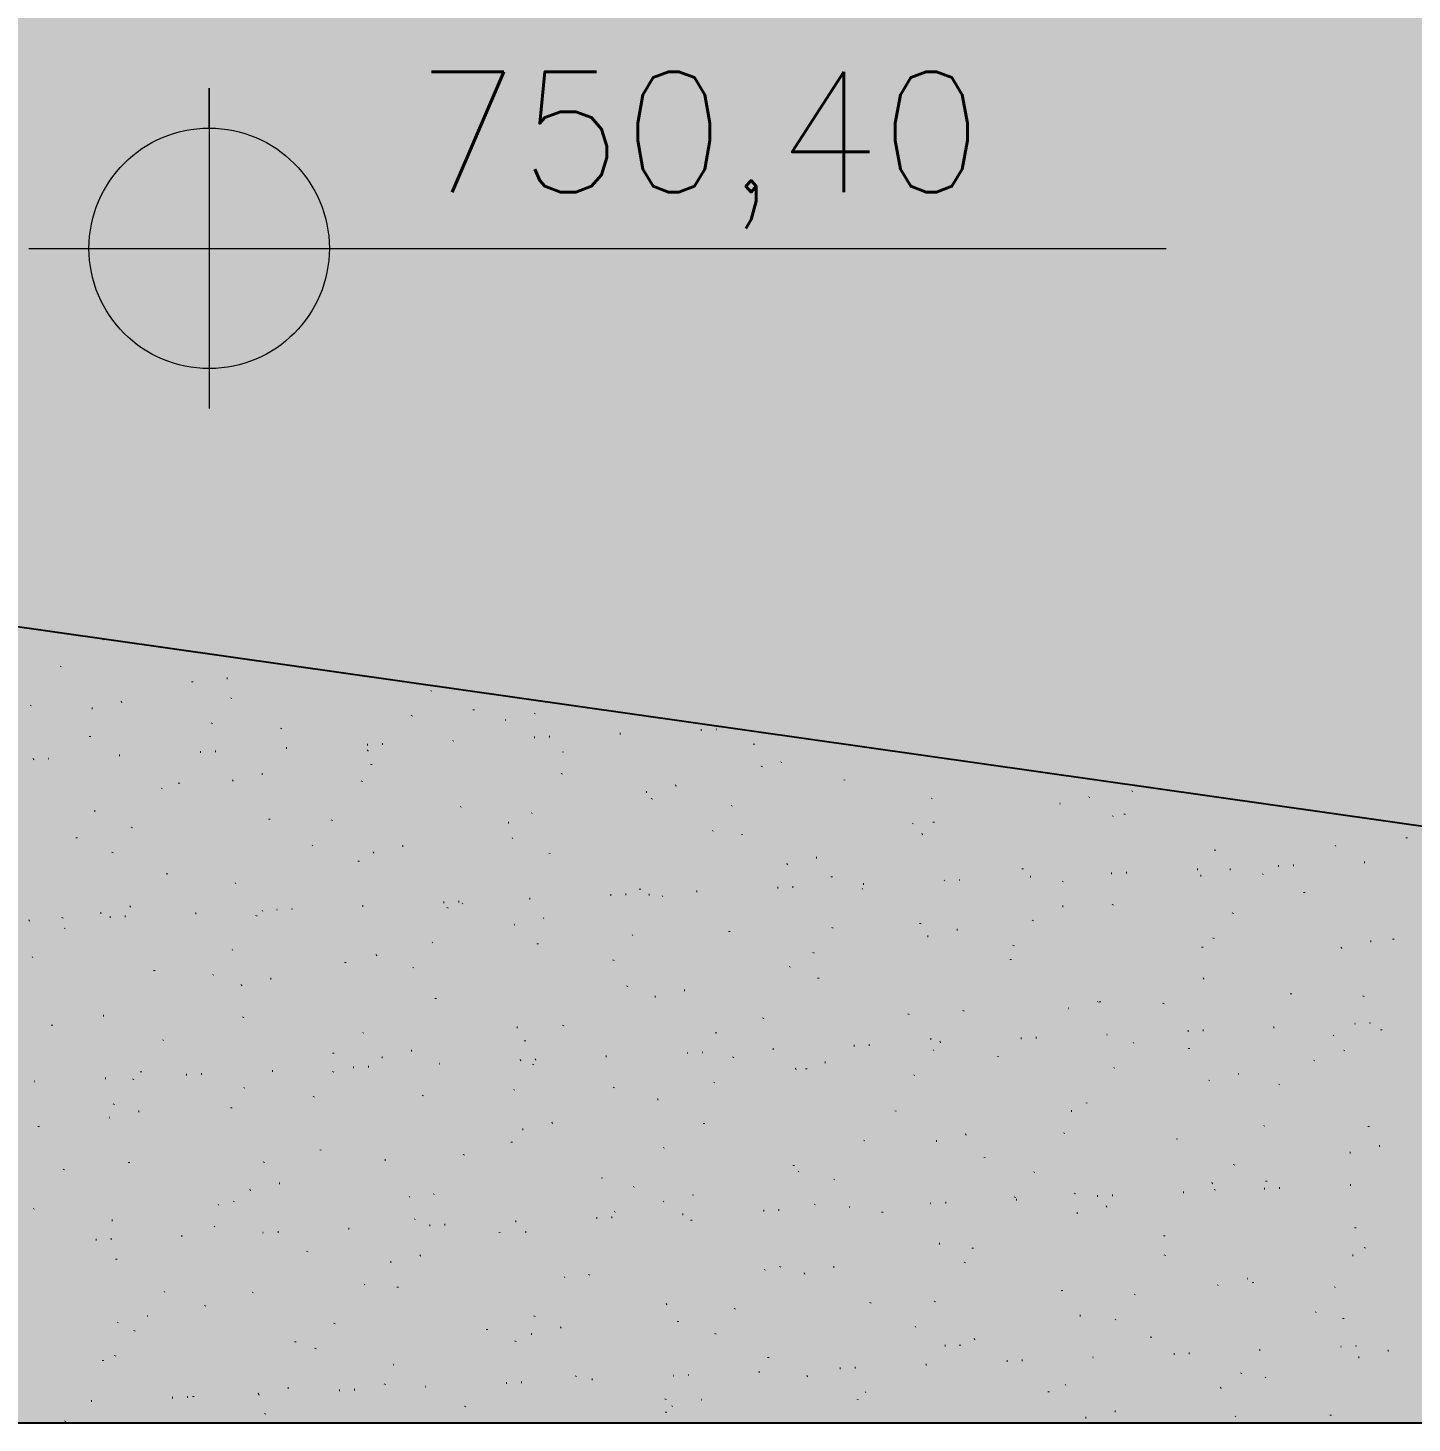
# Model space of a CAD drawing. Extents: x -40810 to 33675, y -2018 to 21213.
# Drawn here: x 17316.8 to 17489.5, y 1341.2 to 1515.3 of the extents above; entities that cross this region are included whole.
import ezdxf

# ---------------------------------------------------------------- set-up
doc = ezdxf.new("R2010")
doc.units = 0
doc.layers.get('0').update_dxf_attribs({"color": 1, "lineweight": 9})
for name, color, linetype in [('1', 5, 'Continuous'), ('130', 24, 'Continuous'), ('19', 5, 'Continuous'), ('26', 1, 'Continuous'), ('27', 10, 'Continuous')]:
    doc.layers.add(name, color=color, linetype=linetype)
doc.styles.get("Standard").update_dxf_attribs({"font": 'romans.shx', "width": 0.8})

# ---------------------------------------------------------------- blocks, each defined once
blk = doc.blocks.new('_H451C6E76CA-000')
for p, q in [((2870.213032, 1902.725099), (2870.222822, 1902.799457)), ((2864.965271, 1899.405436), (2865.010928, 1899.464938)), ((2885.657522, 1897.932592), (2885.730744, 1897.948825)), ((2881.373557, 1897.4583), (2881.383346, 1897.532658)), ((2911.155466, 1896.350292), (2911.201124, 1896.409793)), ((2861.221388, 1894.526313), (2861.267045, 1894.585815)), ((2868.816416, 1894.199008), (2868.889638, 1894.215241)), ((2872.477526, 1895.010657), (2872.550748, 1895.02689)), ((2886.188427, 1895.438302), (2886.234085, 1895.497804)), ((2883.791429, 1892.314474), (2883.837086, 1892.373975)), ((2908.758468, 1893.226463), (2908.804125, 1893.285964)), ((2916.475287, 1893.964212), (2916.485077, 1894.038571)), ((2920.427843, 1892.750429), (2920.501065, 1892.766662)), ((2924.088953, 1893.562077), (2924.162175, 1893.57831)), ((2868.622244, 1890.641865), (2868.632034, 1890.716223)), ((2892.460661, 1891.633813), (2892.47045, 1891.708172)), ((2925.882437, 1890.672381), (2925.957366, 1890.675652)), ((2934.724014, 1891.058413), (2934.798943, 1891.061684)), ((2944.839377, 1891.500059), (2944.914306, 1891.50333)), ((2946.712593, 1891.581845), (2946.787521, 1891.585117)), ((2893.063703, 1889.239484), (2893.138632, 1889.242756)), ((2903.179067, 1889.68113), (2903.253995, 1889.684402)), ((2903.220626, 1888.93568), (2903.293848, 1888.951913)), ((2905.052282, 1889.762917), (2905.127211, 1889.766188)), ((2913.893859, 1890.148948), (2913.968787, 1890.15222)), ((2924.009222, 1890.590595), (2924.084151, 1890.593866)), ((2951.474228, 1889.689362), (2951.484018, 1889.76372)), ((2861.518756, 1887.862202), (2861.593684, 1887.865473)), ((2863.391971, 1887.943988), (2863.4669, 1887.94726)), ((2872.233548, 1888.33002), (2872.308476, 1888.333291)), ((2882.348911, 1888.771666), (2882.42384, 1888.774938)), ((2884.222127, 1888.853452), (2884.297055, 1888.856724)), ((2903.723975, 1887.147777), (2903.733764, 1887.222136)), ((2927.635812, 1888.697413), (2927.645601, 1888.771772)), ((2954.832052, 1887.487101), (2954.905275, 1887.503334)), ((2890.040629, 1886.013746), (2890.113852, 1886.029979)), ((2927.470484, 1885.986746), (2927.516141, 1886.046248)), ((2952.437523, 1886.898736), (2952.48318, 1886.958237)), ((2877.536406, 1884.162768), (2877.582063, 1884.22227)), ((2879.709348, 1884.817378), (2879.719138, 1884.891736)), ((2886.379519, 1885.202097), (2886.452742, 1885.21833)), ((2902.503445, 1885.074757), (2902.549102, 1885.134259)), ((2937.990946, 1883.753517), (2938.064169, 1883.76975)), ((2941.652056, 1884.565166), (2941.725279, 1884.581399)), ((2962.737542, 1885.203326), (2962.747332, 1885.277684)), ((2998.627718, 1883.843591), (2998.673375, 1883.903092)), ((2914.884499, 1881.880978), (2914.894289, 1881.955337)), ((2938.722915, 1882.872927), (2938.732705, 1882.947285)), ((2948.69364, 1882.019612), (2948.739297, 1882.079114)), ((2973.660679, 1882.931602), (2973.706336, 1882.991103)), ((2989.602373, 1882.304937), (2989.675596, 1882.32117)), ((2993.263483, 1883.116586), (2993.336706, 1883.132819)), ((2869.172302, 1881.387349), (2869.245524, 1881.403582)), ((2890.972662, 1880.331342), (2890.982452, 1880.4057)), ((2898.759562, 1880.195634), (2898.805219, 1880.255136)), ((2923.726601, 1881.107623), (2923.772258, 1881.167125)), ((2996.23072, 1880.719762), (2996.276377, 1880.779264)), ((2997.736483, 1880.928475), (2997.746272, 1881.002834)), ((2873.792523, 1879.283645), (2873.83818, 1879.343147)), ((2920.783729, 1879.938769), (2920.856951, 1879.955002)), ((2946.296642, 1878.895784), (2946.342299, 1878.955285)), ((2949.986229, 1878.386891), (2949.996019, 1878.461249)), ((2971.263681, 1879.807773), (2971.309338, 1879.867274)), ((2972.395156, 1878.490189), (2972.468378, 1878.506422)), ((2973.898067, 1879.936527), (2973.907856, 1880.010885)), ((2866.958035, 1878.000943), (2866.967825, 1878.075301)), ((2896.362564, 1877.071805), (2896.408221, 1877.131307)), ((2907.603733, 1877.016834), (2907.676955, 1877.033067)), ((2921.329603, 1877.983795), (2921.37526, 1878.043296)), ((3024.006583, 1877.041609), (3024.079805, 1877.057842)), ((3032.911634, 1877.992076), (3032.921424, 1878.066434)), ((2871.395525, 1876.159816), (2871.441182, 1876.219318)), ((2902.133187, 1875.064543), (2902.142976, 1875.138901)), ((2903.942623, 1876.205186), (2904.015845, 1876.221419)), ((2925.971603, 1876.056491), (2925.981392, 1876.13085)), ((2959.21516, 1875.568254), (2959.288382, 1875.584487)), ((3008.999797, 1876.442439), (3009.009586, 1876.516798)), ((3027.586975, 1875.008762), (3027.661904, 1875.012034)), ((2878.221349, 1873.514907), (2878.231139, 1873.589265)), ((2955.55405, 1874.756606), (2955.627272, 1874.772839)), ((2961.146754, 1873.120092), (2961.156544, 1873.19445)), ((2984.98517, 1874.11204), (2984.99496, 1874.186399)), ((2996.042027, 1873.63148), (2996.116956, 1873.634752)), ((2997.915243, 1873.713266), (2997.990171, 1873.716538)), ((3006.75682, 1874.099298), (3006.831748, 1874.102569)), ((3007.165477, 1873.308026), (3007.238699, 1873.324259)), ((3010.826587, 1874.119675), (3010.899809, 1874.135908)), ((3014.942735, 1873.480046), (3014.988392, 1873.539547)), ((3016.872183, 1874.540944), (3016.947111, 1874.544216)), ((3018.745398, 1874.622731), (3018.820327, 1874.626002)), ((2886.735406, 1872.390438), (2886.808628, 1872.40667)), ((2937.234917, 1871.570455), (2937.244706, 1871.644814)), ((2954.381717, 1871.812552), (2954.456645, 1871.815823)), ((2956.254932, 1871.894338), (2956.329861, 1871.897609)), ((2965.008657, 1871.656067), (2965.054314, 1871.715569)), ((2965.096509, 1872.28037), (2965.171437, 1872.283641)), ((2975.211872, 1872.722016), (2975.286801, 1872.725287)), ((2977.085087, 1872.803802), (2977.160016, 1872.807074)), ((2985.926664, 1873.189834), (2986.001593, 1873.193105)), ((2989.975696, 1872.568056), (2990.021353, 1872.627558)), ((2912.721406, 1869.993623), (2912.796334, 1869.996895)), ((2914.594621, 1870.07541), (2914.66955, 1870.078681)), ((2915.074579, 1869.832089), (2915.120236, 1869.89159)), ((2923.436198, 1870.461441), (2923.511127, 1870.464713)), ((2933.551561, 1870.903087), (2933.62649, 1870.906359)), ((2935.424777, 1870.984874), (2935.499705, 1870.988145)), ((2938.346833, 1870.941858), (2938.420055, 1870.958091)), ((2940.041618, 1870.744078), (2940.087275, 1870.80358)), ((2944.266353, 1871.370905), (2944.341282, 1871.374177)), ((3020.160322, 1871.17564), (3020.170111, 1871.249999)), ((2865.140501, 1868.008111), (2865.186158, 1868.067612)), ((2869.8943, 1868.656854), (2869.967522, 1868.673087)), ((2871.061095, 1868.174695), (2871.136023, 1868.177966)), ((2872.93431, 1868.256481), (2873.009239, 1868.259753)), ((2873.55541, 1869.468503), (2873.628632, 1869.484736)), ((2881.775887, 1868.642513), (2881.850816, 1868.645784)), ((2889.381874, 1868.248108), (2889.391664, 1868.322466)), ((2890.10754, 1868.9201), (2890.153197, 1868.979601)), ((2891.89125, 1869.084159), (2891.966179, 1869.08743)), ((2893.764466, 1869.165945), (2893.839394, 1869.169217)), ((2902.606042, 1869.551977), (2902.680971, 1869.555248)), ((2913.22029, 1869.240056), (2913.23008, 1869.314415)), ((2925.166837, 1868.019923), (2925.240059, 1868.036156)), ((2989.95826, 1869.493278), (2990.031482, 1869.509511)), ((2996.248484, 1869.626004), (2996.258274, 1869.700362)), ((3011.198852, 1868.600923), (3011.24451, 1868.660424)), ((2860.945732, 1867.733048), (2861.02066, 1867.73632)), ((2865.470037, 1866.698471), (2865.479826, 1866.77283)), ((2921.505727, 1867.208274), (2921.578949, 1867.224507)), ((2948.395442, 1866.303656), (2948.405231, 1866.378015)), ((2961.264774, 1866.776944), (2961.310431, 1866.836446)), ((2972.233858, 1867.295605), (2972.243647, 1867.369963)), ((2976.778264, 1866.571343), (2976.851486, 1866.587576)), ((2986.231813, 1867.688933), (2986.27747, 1867.748435)), ((2911.330696, 1864.952966), (2911.376353, 1865.012467)), ((2924.483604, 1864.75402), (2924.493394, 1864.828378)), ((2936.297735, 1865.864955), (2936.343392, 1865.924457)), ((2973.117154, 1865.759695), (2973.190376, 1865.775928)), ((2983.834815, 1864.565105), (2983.880472, 1864.624606)), ((3008.801854, 1865.477094), (3008.847511, 1865.536595)), ((3028.389691, 1865.122763), (3028.462913, 1865.138996)), ((3031.247425, 1865.351154), (3031.257215, 1865.425512)), ((2861.396618, 1863.128988), (2861.442275, 1863.188489)), ((2886.363657, 1864.040977), (2886.409314, 1864.100478)), ((2904.29851, 1863.393526), (2904.371732, 1863.409759)), ((2933.900737, 1862.741126), (2933.946394, 1862.800628)), ((2958.867776, 1863.653115), (2958.913433, 1863.712617)), ((2983.497172, 1862.809569), (2983.506961, 1862.883927)), ((3007.409009, 1864.359205), (3007.418798, 1864.433563)), ((3024.728581, 1864.311115), (3024.801803, 1864.327348)), ((2876.630562, 1861.431672), (2876.640351, 1861.506031)), ((2900.468978, 1862.423621), (2900.478767, 1862.497979)), ((2908.933698, 1861.829137), (2908.979355, 1861.888639)), ((2955.909937, 1861.944946), (2955.983159, 1861.961179)), ((2883.966659, 1860.917148), (2884.012316, 1860.97665)), ((2887.457404, 1859.659943), (2887.530626, 1859.676176)), ((2891.118514, 1860.471591), (2891.191736, 1860.487824)), ((2935.644129, 1859.487221), (2935.653918, 1859.561579)), ((2959.482545, 1860.47917), (2959.492335, 1860.553528)), ((3007.521364, 1860.496367), (3007.594586, 1860.5126)), ((2911.732292, 1857.937585), (2911.742081, 1858.011943)), ((2939.068831, 1858.211363), (2939.142053, 1858.227596)), ((2942.729941, 1859.023012), (2942.803163, 1859.039245)), ((2994.341367, 1857.574432), (2994.41459, 1857.590665)), ((2994.657696, 1857.54277), (2994.667486, 1857.617128)), ((3018.496113, 1858.534718), (3018.505902, 1858.609077)), ((3027.51387, 1858.237377), (3027.559527, 1858.296879)), ((2870.250186, 1855.845195), (2870.323409, 1855.861428)), ((2970.745859, 1855.993133), (2970.755649, 1856.067492)), ((2977.579792, 1856.413399), (2977.625449, 1856.472901)), ((2990.680257, 1856.762783), (2990.75348, 1856.779016)), ((3002.546831, 1857.325388), (3002.592488, 1857.38489)), ((2863.879249, 1854.615237), (2863.889038, 1854.689595)), ((2887.717665, 1855.607186), (2887.727455, 1855.681544)), ((2921.861613, 1854.396615), (2921.934836, 1854.412848)), ((2927.645714, 1854.589421), (2927.691371, 1854.648922)), ((2952.612753, 1855.50141), (2952.65841, 1855.560911)), ((3016.299159, 1854.411791), (3016.374087, 1854.415062)), ((3026.414522, 1854.853437), (3026.489451, 1854.856709)), ((3028.287737, 1854.935224), (3028.362666, 1854.938495)), ((3029.759427, 1854.048682), (3029.769216, 1854.123041)), ((2877.711635, 1852.765442), (2877.757293, 1852.824944)), ((2902.678674, 1853.677432), (2902.724332, 1853.736933)), ((2922.892816, 1852.670786), (2922.902606, 1852.745144)), ((2946.731233, 1853.662734), (2946.741022, 1853.737093)), ((2973.47304, 1852.948035), (2973.546263, 1852.964268)), ((2974.638848, 1852.592862), (2974.713777, 1852.596134)), ((2984.754211, 1853.034509), (2984.82914, 1853.03778)), ((2986.627427, 1853.116295), (2986.702355, 1853.119567)), ((2995.469003, 1853.502327), (2995.543932, 1853.505598)), ((2998.802948, 1852.446265), (2998.848605, 1852.505767)), ((3005.584367, 1853.943973), (3005.659295, 1853.947244)), ((3007.457582, 1854.025759), (3007.532511, 1854.029031)), ((3023.769987, 1853.358254), (3023.815644, 1853.417756)), ((2898.980979, 1851.12115), (2898.990769, 1851.195508)), ((2905.020507, 1850.663032), (2905.093729, 1850.679264)), ((2908.681617, 1851.47468), (2908.754839, 1851.490913)), ((2932.978537, 1850.773934), (2933.053466, 1850.777205)), ((2943.0939, 1851.21558), (2943.168829, 1851.218852)), ((2944.967116, 1851.297367), (2945.042044, 1851.300638)), ((2948.86887, 1850.622287), (2948.914527, 1850.681788)), ((2953.808693, 1851.683398), (2953.883621, 1851.68667)), ((2963.924056, 1852.125044), (2963.998984, 1852.128316)), ((2965.797271, 1852.206831), (2965.8722, 1852.210102)), ((2973.835909, 1851.534276), (2973.881566, 1851.593778)), ((2981.906384, 1850.726335), (2981.916173, 1850.800693)), ((3005.7448, 1851.718283), (3005.754589, 1851.792641)), ((3025.084467, 1851.499455), (3025.157689, 1851.515688)), ((2874.966353, 1848.79075), (2874.976142, 1848.865109)), ((2891.318226, 1848.955006), (2891.393155, 1848.958277)), ((2898.934792, 1848.798309), (2898.980449, 1848.85781)), ((2901.433589, 1849.396652), (2901.508518, 1849.399923)), ((2903.306805, 1849.478438), (2903.381734, 1849.48171)), ((2912.148382, 1849.86447), (2912.22331, 1849.867741)), ((2922.263745, 1850.306116), (2922.338674, 1850.309387)), ((2923.901831, 1849.710298), (2923.947488, 1849.769799)), ((2924.13696, 1850.387902), (2924.211889, 1850.391174)), ((2956.631934, 1849.214452), (2956.705156, 1849.230685)), ((2957.994547, 1849.176698), (2958.004336, 1849.251057)), ((2960.293044, 1850.0261), (2960.366266, 1850.042333)), ((2996.40595, 1849.322436), (2996.451607, 1849.381938)), ((3021.372989, 1850.234426), (3021.418646, 1850.293927)), ((2861.646494, 1847.65951), (2861.721423, 1847.662781)), ((2870.488071, 1848.045541), (2870.562999, 1848.048813)), ((2873.967753, 1847.886319), (2874.01341, 1847.945821)), ((2880.603434, 1848.487188), (2880.678363, 1848.490459)), ((2882.476649, 1848.568974), (2882.551578, 1848.572245)), ((2946.471872, 1847.498458), (2946.517529, 1847.55796)), ((2971.438911, 1848.410447), (2971.484568, 1848.469949)), ((3008.243361, 1847.765872), (3008.316583, 1847.782105)), ((3011.904471, 1848.57752), (3011.977693, 1848.593753)), ((3017.008114, 1847.232247), (3017.017903, 1847.306605)), ((2887.81329, 1846.848283), (2887.886512, 1846.864516)), ((2896.537794, 1845.67448), (2896.583451, 1845.733981)), ((2910.141504, 1845.854351), (2910.151293, 1845.928709)), ((2921.504833, 1846.586469), (2921.55049, 1846.64597)), ((2933.97992, 1846.846299), (2933.989709, 1846.920657)), ((2939.424717, 1845.399704), (2939.497939, 1845.415936)), ((2871.570755, 1844.762491), (2871.616412, 1844.821992)), ((2874.633294, 1843.926349), (2874.706516, 1843.942581)), ((2886.229667, 1844.304714), (2886.239456, 1844.379073)), ((2969.155071, 1843.909899), (2969.164861, 1843.984258)), ((2991.036144, 1843.951124), (2991.109366, 1843.967357)), ((2992.993487, 1844.901848), (2993.003277, 1844.976206)), ((2862.21504, 1841.974315), (2862.224829, 1842.048673)), ((2870.972184, 1843.1147), (2871.045406, 1843.130933)), ((2926.244721, 1842.477769), (2926.317943, 1842.494002)), ((2945.243234, 1842.360263), (2945.253023, 1842.434621)), ((3015.117965, 1842.08272), (3015.163622, 1842.142221)), ((3028.168639, 1841.965448), (3028.178428, 1842.039806)), ((2922.583611, 1841.66612), (2922.656833, 1841.682353)), ((2965.183887, 1840.258742), (2965.229544, 1840.318243)), ((2974.195038, 1840.21754), (2974.26826, 1840.233773)), ((2977.856148, 1841.029189), (2977.92937, 1841.045422)), ((2990.150926, 1841.170731), (2990.196583, 1841.230232)), ((3004.256801, 1840.415812), (3004.266591, 1840.49017)), ((2897.390191, 1839.037915), (2897.399981, 1839.112274)), ((2915.249809, 1838.434763), (2915.295466, 1838.494265)), ((2921.228607, 1840.029864), (2921.238397, 1840.104222)), ((2940.216848, 1839.346753), (2940.262505, 1839.406254)), ((3025.806465, 1838.768961), (3025.879687, 1838.785194)), ((3029.467575, 1839.580609), (3029.540797, 1839.596842)), ((2865.315731, 1836.610785), (2865.361388, 1836.670287)), ((2873.478354, 1837.488279), (2873.488143, 1837.562637)), ((2890.28277, 1837.522774), (2890.328427, 1837.582276)), ((2905.376394, 1837.851372), (2905.449616, 1837.867605)), ((2956.403759, 1837.093464), (2956.413548, 1837.167822)), ((2980.242175, 1838.085413), (2980.251964, 1838.159771)), ((3011.374082, 1837.203597), (3011.419739, 1837.263098)), ((2892.196398, 1834.929437), (2892.26962, 1834.94567)), ((2932.491921, 1835.543828), (2932.501711, 1835.618186)), ((2956.987821, 1836.402792), (2957.061043, 1836.419025)), ((2961.440004, 1835.379619), (2961.485661, 1835.43912)), ((2986.407043, 1836.291608), (2986.4527, 1836.351109)), ((3008.599248, 1834.954212), (3008.67247, 1834.970445)), ((3015.417326, 1835.149013), (3015.427115, 1835.223371)), ((2888.535288, 1834.117789), (2888.60851, 1834.134022)), ((2908.477295, 1833.213429), (2908.487084, 1833.287787)), ((2911.505926, 1833.55564), (2911.551583, 1833.615142)), ((2936.472965, 1834.467629), (2936.518622, 1834.527131)), ((2943.807825, 1833.480857), (2943.881047, 1833.49709)), ((2984.010045, 1833.167779), (2984.055702, 1833.22728)), ((2991.505489, 1833.599376), (2991.515278, 1833.673735)), ((2994.29655, 1833.347002), (2994.371479, 1833.350273)), ((2996.169766, 1833.428788), (2996.244694, 1833.432059)), ((3005.011343, 1833.814819), (3005.086271, 1833.818091)), ((3008.977084, 1834.079768), (3009.022741, 1834.13927)), ((3015.126706, 1834.256466), (3015.201634, 1834.259737)), ((3016.999921, 1834.338252), (3017.07485, 1834.341524)), ((3025.841498, 1834.724284), (3025.916427, 1834.727555)), ((2861.571848, 1831.731662), (2861.617505, 1831.791164)), ((2884.638879, 1832.22148), (2884.648668, 1832.295838)), ((2886.538887, 1832.643651), (2886.584544, 1832.703153)), ((2940.146715, 1832.669209), (2940.219937, 1832.685442)), ((2952.63624, 1831.528073), (2952.711168, 1831.531345)), ((2954.509455, 1831.609859), (2954.584384, 1831.613131)), ((2959.043006, 1832.25579), (2959.088663, 1832.315291)), ((2963.351032, 1831.995891), (2963.42596, 1831.999162)), ((2973.466395, 1832.437537), (2973.541324, 1832.440809)), ((2975.33961, 1832.519324), (2975.414539, 1832.522595)), ((2984.181187, 1832.905355), (2984.256116, 1832.908627)), ((2995.419252, 1832.032278), (2995.492474, 1832.048511)), ((2871.328071, 1830.30304), (2871.401293, 1830.319273)), ((2909.108928, 1830.431812), (2909.154585, 1830.491313)), ((2910.975929, 1829.709145), (2911.050857, 1829.712416)), ((2912.849144, 1829.790931), (2912.924073, 1829.794202)), ((2921.690721, 1830.176963), (2921.765649, 1830.180234)), ((2931.806084, 1830.618609), (2931.881013, 1830.62188)), ((2933.6793, 1830.700395), (2933.754228, 1830.703667)), ((2934.075967, 1831.343801), (2934.121624, 1831.403302)), ((2942.520876, 1831.086427), (2942.595805, 1831.089698)), ((2943.652446, 1830.277029), (2943.662235, 1830.351387)), ((2967.490862, 1831.268977), (2967.500652, 1831.343336)), ((2991.758142, 1831.220629), (2991.831364, 1831.236862)), ((2871.188833, 1827.972003), (2871.263762, 1827.975274)), ((2880.03041, 1828.358034), (2880.105339, 1828.361306)), ((2884.141889, 1829.519822), (2884.187546, 1829.579324)), ((2890.145773, 1828.79968), (2890.220702, 1828.802952)), ((2892.018989, 1828.881467), (2892.093917, 1828.884738)), ((2900.860565, 1829.267498), (2900.935494, 1829.27077)), ((2919.740609, 1828.727392), (2919.750398, 1828.801751)), ((2922.939498, 1828.854461), (2923.01272, 1828.870694)), ((3002.666013, 1828.332577), (3002.675803, 1828.406936)), ((3026.50443, 1829.324526), (3026.514219, 1829.398884)), ((2869.315618, 1827.890216), (2869.390546, 1827.893488)), ((2895.725982, 1826.396993), (2895.735772, 1826.471352)), ((2974.550924, 1827.405881), (2974.624147, 1827.422114)), ((2978.754176, 1826.782941), (2978.763966, 1826.857299)), ((3027.689099, 1826.840052), (3027.734757, 1826.899553)), ((2871.887566, 1825.405045), (2871.897355, 1825.479403)), ((2906.098391, 1825.120877), (2906.171614, 1825.13711)), ((2909.759501, 1825.932526), (2909.832724, 1825.948759)), ((2954.73955, 1824.452542), (2954.749339, 1824.5269)), ((2961.370928, 1824.483946), (2961.444151, 1824.500179)), ((2977.755021, 1825.016073), (2977.800679, 1825.075575)), ((3002.72206, 1825.928063), (3002.767718, 1825.987564)), ((3026.162351, 1825.957301), (3026.235574, 1825.973534)), ((2927.820943, 1823.192095), (2927.8666, 1823.251597)), ((2930.901133, 1823.460593), (2930.910923, 1823.534952)), ((2952.787982, 1824.104084), (2952.833639, 1824.163586)), ((2957.709818, 1823.672297), (2957.783041, 1823.68853)), ((3012.982355, 1823.035366), (3013.055578, 1823.051599)), ((2877.886865, 1821.368117), (2877.932522, 1821.427618)), ((2888.891174, 1821.306129), (2888.964396, 1821.322362)), ((2902.853904, 1822.280106), (2902.899561, 1822.339607)), ((2906.989296, 1821.910957), (2906.999086, 1821.985316)), ((2989.914701, 1821.516142), (2989.92449, 1821.590501)), ((2998.978178, 1821.04894), (2999.023835, 1821.108441)), ((3009.321245, 1822.223718), (3009.394468, 1822.239951)), ((3013.753117, 1822.508091), (3013.762907, 1822.582449)), ((3023.945217, 1821.960929), (3023.990874, 1822.02043)), ((2882.97467, 1819.580558), (2882.984459, 1819.654916)), ((2940.502601, 1819.857549), (2940.575823, 1819.873782)), ((2949.0441, 1819.224961), (2949.089757, 1819.284463)), ((2966.002864, 1819.966506), (2966.012653, 1820.040864)), ((2974.011139, 1820.13695), (2974.056796, 1820.196452)), ((2872.050068, 1817.572546), (2872.12329, 1817.588779)), ((2875.711178, 1818.384194), (2875.7844, 1818.400427)), ((2924.077061, 1818.312972), (2924.122718, 1818.372474)), ((2941.988237, 1817.636107), (2941.998027, 1817.710465)), ((2992.114028, 1818.408969), (2992.18725, 1818.425202)), ((2996.58118, 1817.925111), (2996.626837, 1817.984612)), ((3021.548219, 1818.8371), (3021.593876, 1818.896601)), ((3025.016431, 1818.022055), (3025.026221, 1818.096413)), ((2874.142982, 1816.488994), (2874.18864, 1816.548495)), ((2899.110022, 1817.400983), (2899.155679, 1817.460484)), ((2918.149821, 1816.644158), (2918.15961, 1816.718517)), ((2923.661495, 1816.123966), (2923.734717, 1816.140199)), ((2927.322605, 1816.935615), (2927.395827, 1816.951847)), ((2946.647101, 1816.101132), (2946.692759, 1816.160634)), ((2971.614141, 1817.013122), (2971.659798, 1817.072623)), ((3001.001804, 1815.691655), (3001.011594, 1815.766014)), ((2894.237984, 1815.094522), (2894.247773, 1815.16888)), ((2896.713023, 1814.277154), (2896.75868, 1814.336656)), ((2921.680062, 1815.189143), (2921.72572, 1815.248645)), ((2975.272922, 1814.675386), (2975.346144, 1814.691619)), ((2977.163388, 1814.699707), (2977.173178, 1814.774065)), ((2978.934032, 1815.487035), (2979.007254, 1815.503268)), ((3014.553682, 1814.127312), (3014.62861, 1814.130584)), ((3024.669045, 1814.568959), (3024.743974, 1814.57223)), ((3026.54226, 1814.650745), (3026.617189, 1814.654016)), ((3030.545459, 1814.038455), (3030.618681, 1814.054688)), ((2870.223357, 1812.764123), (2870.233147, 1812.838481)), ((2871.745984, 1813.365165), (2871.791641, 1813.424666)), ((2906.454278, 1812.309218), (2906.5275, 1812.325451)), ((2953.251551, 1813.150071), (2953.261341, 1813.224429)), ((2972.893371, 1812.308384), (2972.9683, 1812.311655)), ((2983.008734, 1812.75003), (2983.083663, 1812.753302)), ((2984.88195, 1812.831817), (2984.956878, 1812.835088)), ((2993.723526, 1813.217848), (2993.798455, 1813.22112)), ((3003.83889, 1813.659494), (3003.913818, 1813.662766)), ((3005.712105, 1813.741281), (3005.787034, 1813.744552)), ((3026.884349, 1813.226806), (3026.957571, 1813.243039)), ((2929.236924, 1810.819671), (2929.246714, 1810.89403)), ((2941.348423, 1810.931102), (2941.423352, 1810.934373)), ((2943.221639, 1811.012888), (2943.296567, 1811.01616)), ((2952.063215, 1811.39892), (2952.138144, 1811.402191)), ((2958.065705, 1810.860638), (2958.138927, 1810.876871)), ((2962.178579, 1811.840566), (2962.253507, 1811.843837)), ((2964.051794, 1811.922352), (2964.126723, 1811.925624)), ((3012.265118, 1811.205619), (3012.274908, 1811.279978)), ((3015.293195, 1810.685394), (3015.338852, 1810.744896)), ((2893.274282, 1809.387283), (2893.347504, 1809.403516)), ((2899.688112, 1809.112173), (2899.763041, 1809.115445)), ((2901.561328, 1809.19396), (2901.636256, 1809.197231)), ((2905.398508, 1809.827723), (2905.408298, 1809.902081)), ((2910.402905, 1809.579991), (2910.477833, 1809.583263)), ((2920.518268, 1810.021637), (2920.593196, 1810.024909)), ((2922.391483, 1810.103424), (2922.466412, 1810.106695)), ((2931.23306, 1810.489455), (2931.307989, 1810.492727)), ((2965.359117, 1808.861416), (2965.404774, 1808.920918)), ((2988.250492, 1808.87522), (2988.260281, 1808.949579)), ((2990.326156, 1809.773405), (2990.371813, 1809.832907)), ((3009.677132, 1809.412058), (3009.750354, 1809.428291)), ((2868.742594, 1807.761063), (2868.817522, 1807.764334)), ((2878.857957, 1808.202709), (2878.932886, 1808.205981)), ((2880.731172, 1808.284495), (2880.806101, 1808.287767)), ((2881.486671, 1808.278087), (2881.496461, 1808.352445)), ((2889.572749, 1808.670527), (2889.647678, 1808.673798)), ((2889.613172, 1808.575634), (2889.686394, 1808.591867)), ((2915.425039, 1807.037438), (2915.470696, 1807.096939)), ((2940.392078, 1807.949427), (2940.437735, 1808.008928)), ((2941.224599, 1807.127055), (2941.297821, 1807.143288)), ((2944.885709, 1807.938703), (2944.958931, 1807.954936)), ((2964.412076, 1807.883272), (2964.421865, 1807.95763)), ((2890.458, 1806.125449), (2890.503657, 1806.18495)), ((2940.500238, 1806.333635), (2940.510028, 1806.407994)), ((2992.836026, 1805.678475), (2992.909248, 1805.694708)), ((2996.497136, 1806.490123), (2996.570358, 1806.506356)), ((3011.549312, 1805.806271), (3011.594969, 1805.865773)), ((3023.425643, 1805.93882), (3023.435433, 1806.013179)), ((2865.327168, 1805.000001), (2865.327168, 1805.000001)), ((2865.490961, 1805.213459), (2865.536618, 1805.272961)), ((2869.201191, 1805.000001), (2869.201191, 1805.000001)), ((2873.484533, 1805.000001), (2873.484533, 1805.000001)), ((2873.484533, 1805.000001), (2873.484533, 1805.000001)), ((2873.484533, 1805.000001), (2873.484533, 1805.000001)), ((2881.055103, 1805.000001), (2881.055103, 1805.000001)), ((2881.055103, 1805.000001), (2881.055103, 1805.000001)), ((2881.055103, 1805.000001), (2881.055103, 1805.000001)), ((2889.594414, 1805.000001), (2889.594414, 1805.000001)), ((2892.909015, 1805.000001), (2892.909015, 1805.000001)), ((2892.909015, 1805.000001), (2892.909015, 1805.000001)), ((2892.909015, 1805.000001), (2892.909015, 1805.000001)), ((2904.762927, 1805.000001), (2904.762927, 1805.000001)), ((2904.762927, 1805.000001), (2904.762927, 1805.000001)), ((2913.861659, 1805.000001), (2913.861659, 1805.000001)), ((2916.616838, 1805.000001), (2916.616838, 1805.000001)), ((2916.616838, 1805.000001), (2916.616838, 1805.000001)), ((2928.47075, 1805.000001), (2928.47075, 1805.000001)), ((2931.630081, 1805.000001), (2931.630081, 1805.000001)), ((2931.630081, 1805.000001), (2931.630081, 1805.000001)), ((2931.630081, 1805.000001), (2931.630081, 1805.000001)), ((2938.128904, 1805.000001), (2938.128904, 1805.000001)), ((2940.324662, 1805.000001), (2940.324662, 1805.000001)), ((2940.324662, 1805.000001), (2940.324662, 1805.000001)), ((2940.324662, 1805.000001), (2940.324662, 1805.000001)), ((2952.178574, 1805.000001), (2952.178574, 1805.000001)), ((2952.178574, 1805.000001), (2952.178574, 1805.000001)), ((2952.178574, 1805.000001), (2952.178574, 1805.000001)), ((2962.396149, 1805.000001), (2962.396149, 1805.000001)), ((2964.032486, 1805.000001), (2964.032486, 1805.000001)), ((2964.032486, 1805.000001), (2964.032486, 1805.000001)), ((2975.886398, 1805.000001), (2975.886398, 1805.000001)), ((2975.886398, 1805.000001), (2975.886398, 1805.000001)), ((2986.663394, 1805.000001), (2986.663394, 1805.000001)), ((2987.74031, 1805.000001), (2987.74031, 1805.000001)), ((2989.775629, 1805.000001), (2989.775629, 1805.000001)), ((2989.775629, 1805.000001), (2989.775629, 1805.000001)), ((2989.775629, 1805.000001), (2989.775629, 1805.000001)), ((2999.594221, 1805.000001), (2999.594221, 1805.000001)), ((3010.930639, 1805.000001), (3010.930639, 1805.000001)), ((3010.930639, 1805.000001), (3010.930639, 1805.000001)), ((3010.930639, 1805.000001), (3010.930639, 1805.000001)), ((3011.448133, 1805.000001), (3011.448133, 1805.000001)), ((3011.448133, 1805.000001), (3011.448133, 1805.000001)), ((3011.448133, 1805.000001), (3011.448133, 1805.000001)), ((3023.302045, 1805.000001), (3023.302045, 1805.000001)), ((3023.302045, 1805.000001), (3023.302045, 1805.000001))]:
    blk.add_line(p, q)

msp = doc.modelspace()

# ---------------------------------------------------------------- linework, layer by layer
for p, q in [((17339.387, 1502.774), (17339.387, 1507.774)), ((17339.387, 1507.774), (17339.387, 1467.774)), ((17316.887, 1487.774), (17458.797, 1487.774))]:
    msp.add_line(p, q)
msp.add_circle((17339.387, 1487.774), 15)
at = {"layer": '1'}
msp.add_lwpolyline([(17791.927, 1341.191), (17106.927, 1341.191)], dxfattribs=at)
at = {"layer": '130'}
for points in [[(16986.427, 1341.191), (16986.427, 1832.691), (17798.927, 1832.691)], [(16986.427, 1341.191), (17798.927, 1832.691), (17791.927, 1363.691)], [(16986.427, 1341.191), (17791.927, 1363.691), (17791.927, 1341.191)]]:
    msp.add_solid(points, dxfattribs=at)
at = {"layer": '19', "linetype": 'Continuous'}
msp.add_line((17681.431, 1388.604), (16802.927, 1513.232), dxfattribs=at)
at = {"layer": '27'}
for points in [[(17339.387, 1487.774), (17336.343, 1502.462), (17334.969, 1502.108)], [(17339.387, 1487.774), (17337.528, 1502.658), (17336.343, 1502.462)], [(17339.387, 1487.774), (17339.387, 1502.774), (17337.528, 1502.658)], [(17339.387, 1487.774), (17331.799, 1500.713), (17331.023, 1500.225)], [(17339.387, 1487.774), (17332.48, 1501.089), (17331.799, 1500.713)], [(17339.387, 1487.774), (17333.379, 1501.518), (17332.48, 1501.089)], [(17339.387, 1487.774), (17333.873, 1501.724), (17333.379, 1501.518)], [(17339.387, 1487.774), (17334.969, 1502.108), (17333.873, 1501.724)], [(17339.387, 1487.774), (17329.751, 1499.269), (17329.186, 1498.771)], [(17339.387, 1487.774), (17330.432, 1499.807), (17329.751, 1499.269)], [(17339.387, 1487.774), (17331.023, 1500.225), (17330.432, 1499.807)], [(17339.387, 1487.774), (17328.366, 1497.949), (17327.174, 1496.483)], [(17339.387, 1487.774), (17329.186, 1498.771), (17328.366, 1497.949)], [(17339.387, 1487.774), (17326.534, 1495.506), (17325.959, 1494.458)], [(17339.387, 1487.774), (17327.174, 1496.483), (17326.534, 1495.506)], [(17339.387, 1487.774), (17325.959, 1494.458), (17325.345, 1493.049)], [(17339.387, 1487.774), (17325.345, 1493.049), (17324.907, 1491.689)], [(17339.387, 1487.774), (17324.685, 1490.745), (17324.555, 1490.008)], [(17339.387, 1487.774), (17324.907, 1491.689), (17324.685, 1490.745)], [(17339.387, 1487.774), (17324.417, 1488.708), (17324.387, 1487.774)], [(17339.387, 1487.774), (17324.423, 1488.8), (17324.417, 1488.708)], [(17339.387, 1487.774), (17324.555, 1490.008), (17324.423, 1488.8)], [(17339.387, 1487.774), (17324.387, 1487.774), (17339.387, 1487.774)], [(17339.387, 1487.774), (17354.387, 1487.774), (17354.272, 1485.914)], [(17339.387, 1487.774), (17354.272, 1485.914), (17354.075, 1484.729)], [(17339.387, 1487.774), (17354.075, 1484.729), (17353.722, 1483.355)], [(17339.387, 1487.774), (17353.722, 1483.355), (17353.337, 1482.26)], [(17339.387, 1487.774), (17353.337, 1482.26), (17353.131, 1481.765)], [(17339.387, 1487.774), (17353.131, 1481.765), (17352.702, 1480.866)], [(17339.387, 1487.774), (17352.702, 1480.866), (17352.326, 1480.186)], [(17339.387, 1487.774), (17352.326, 1480.186), (17351.839, 1479.409)], [(17339.387, 1487.774), (17351.839, 1479.409), (17351.421, 1478.818)], [(17339.387, 1487.774), (17351.421, 1478.818), (17350.883, 1478.138)], [(17339.387, 1487.774), (17350.883, 1478.138), (17350.384, 1477.572)], [(17339.387, 1487.774), (17350.384, 1477.572), (17349.563, 1476.753)], [(17339.387, 1487.774), (17349.563, 1476.753), (17348.096, 1475.561)], [(17339.387, 1487.774), (17348.096, 1475.561), (17347.12, 1474.921)], [(17339.387, 1487.774), (17347.12, 1474.921), (17346.072, 1474.345)], [(17339.387, 1487.774), (17346.072, 1474.345), (17344.662, 1473.732)], [(17339.387, 1487.774), (17344.662, 1473.732), (17343.303, 1473.294)], [(17339.387, 1487.774), (17343.303, 1473.294), (17342.358, 1473.071)], [(17339.387, 1487.774), (17342.358, 1473.071), (17341.622, 1472.941)], [(17339.387, 1487.774), (17341.622, 1472.941), (17340.414, 1472.809)], [(17339.387, 1487.774), (17340.414, 1472.809), (17340.322, 1472.803)], [(17339.387, 1487.774), (17340.322, 1472.803), (17339.387, 1472.774)], [(17339.387, 1487.774), (17339.387, 1472.774), (17339.387, 1487.774)]]:
    msp.add_solid(points, dxfattribs=at)

# ---------------------------------------------------------------- block references
at = {"layer": '19'}
msp.add_blockref('_H451C6E76CA-000', (14455.927, -463.809), dxfattribs=at)

# ---------------------------------------------------------------- texts
at = {"layer": '26'}
msp.add_text('750,40', height=15, dxfattribs=at).set_placement((17365.225, 1494.803))

doc.saveas('drawing.dxf')
